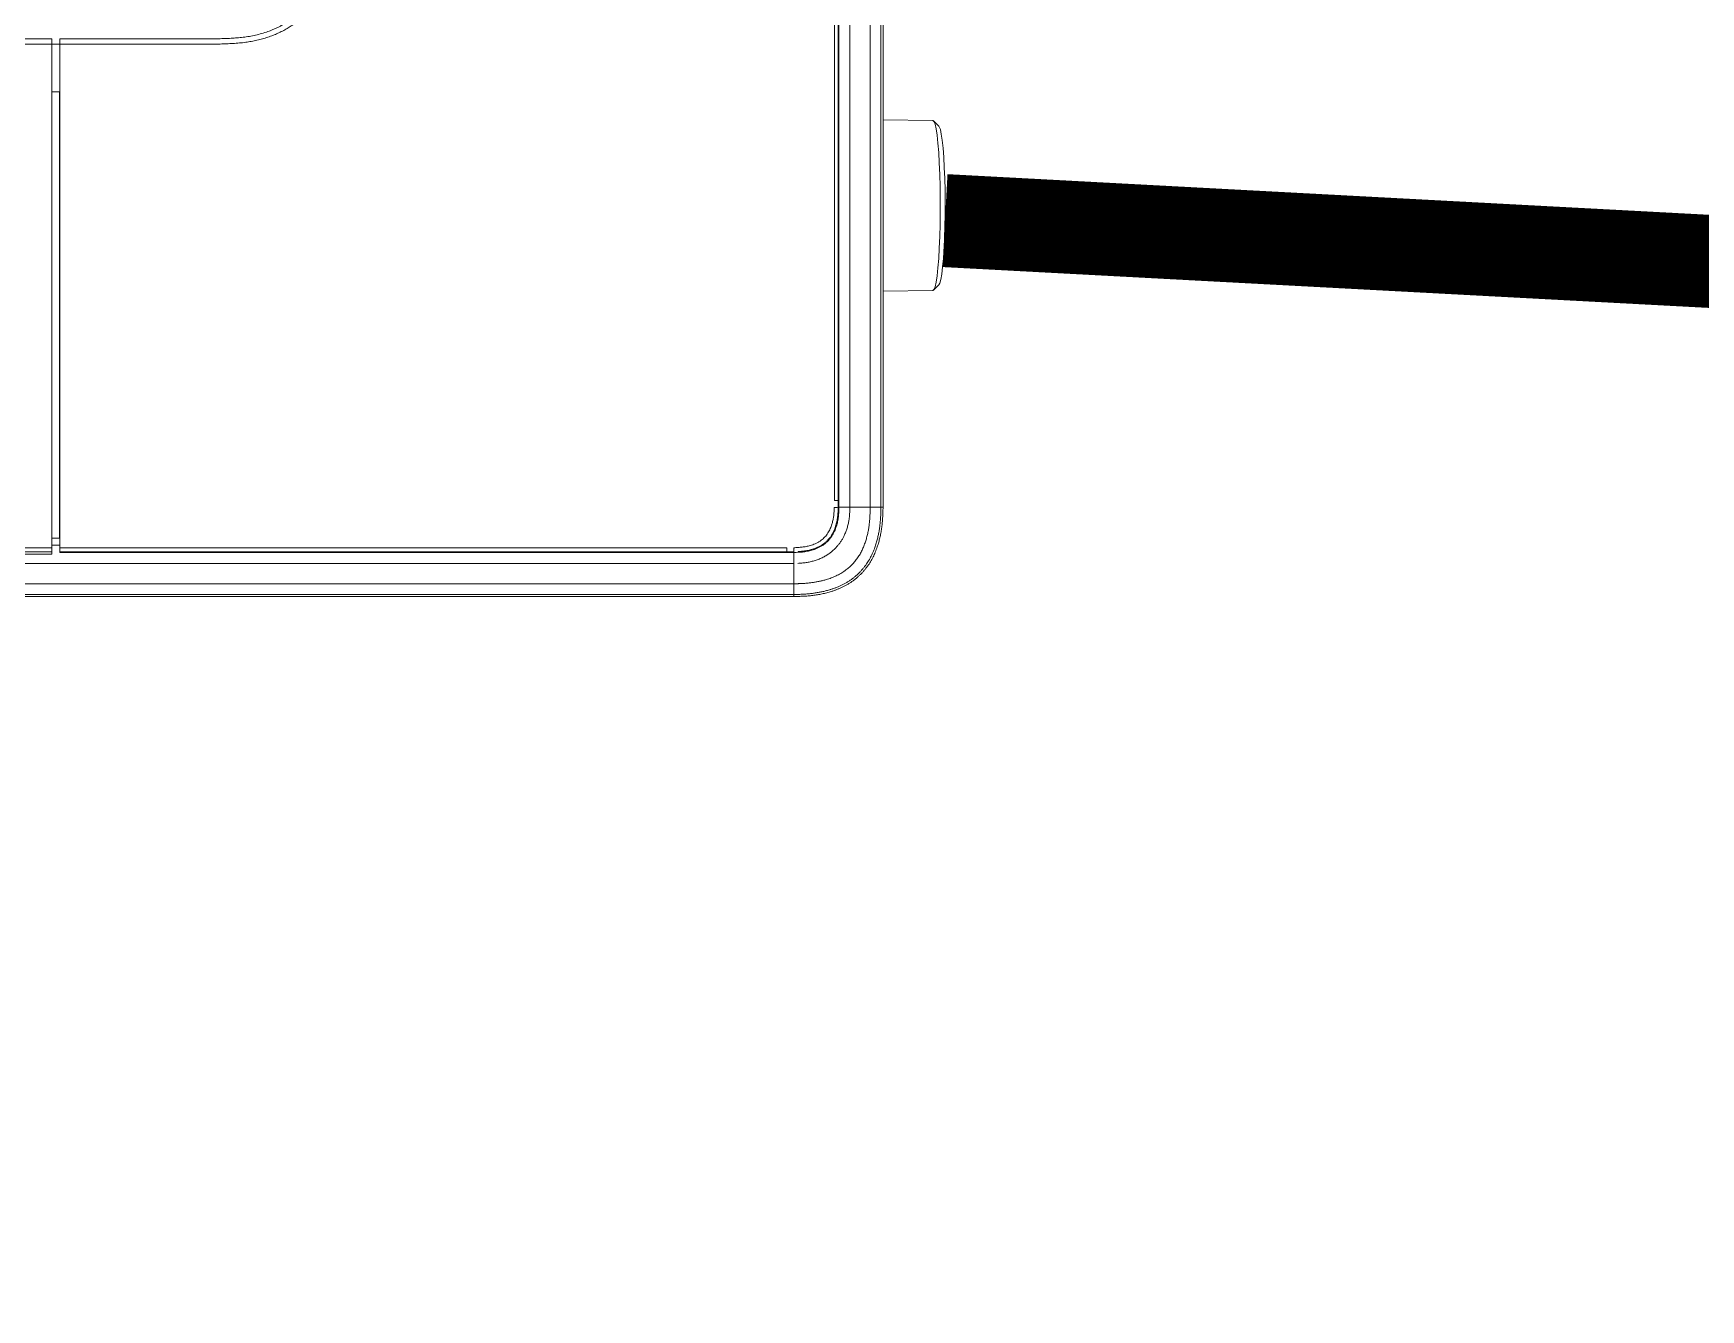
# Model space of a CAD drawing. Header units: metres. Extents: x -101133.8 to -101066.7, y -24899.3 to -24824.7.
# Drawn here: x -101109.9373 to -101109.6233, y -24848.9229 to -24848.6827 of the extents above; entities that cross this region are included whole.
import ezdxf

# ---------------------------------------------------------------- set-up
doc = ezdxf.new("R2010")
doc.units = ezdxf.units.M
doc.header["$LTSCALE"] = 0.2
doc.linetypes.add('AXES', pattern=[50.8, 31.75, -6.35, 6.35, -6.35])
doc.layers.add('CMT-CONDENSATS', color=6, linetype='AXES')
doc.layers.add('CMT-CVC-MATERIEL', color=30, linetype='Continuous')

# ---------------------------------------------------------------- blocks, each defined once
blk = doc.blocks.new('Cassette 600x600')
at = {"linetype": 'Continuous', "lineweight": 13}
for p, q in [((-20059.28, 578.52), (-20060.29, 577.52)), ((-20059.64, 577.81), (-20060.17, 577.6)), ((-20058.76, 578), (-20059.64, 577.81)), ((-20059.28, 578.52), (-20059.16, 578.6)), ((-20059.16, 578.6), (-20058.64, 578.8)), ((-20057.57, 578.18), (-20058.76, 578)), ((-20058.64, 578.8), (-20057.78, 578.98)), ((-20057.78, 578.98), (-20056.61, 579.15)), ((-20056.07, 578.35), (-20057.57, 578.18)), ((-20056.61, 579.15), (-20055.15, 579.31)), ((-20054.32, 578.49), (-20056.07, 578.35)), ((-20055.15, 579.31), (-20053.43, 579.44)), ((-20052.34, 578.6), (-20054.32, 578.49)), ((-20053.43, 579.44), (-20051.5, 579.55)), ((-20050.19, 578.7), (-20052.34, 578.6)), ((-20051.5, 579.55), (-20049.41, 579.63)), ((-20047.9, 578.76), (-20050.19, 578.7)), ((-20049.41, 579.63), (-20047.19, 579.68)), ((-20045.53, 578.79), (-20047.9, 578.76)), ((-20047.19, 579.68), (-20044.91, 579.71)), ((-20043.14, 578.79), (-20045.53, 578.79)), ((-20044.91, 579.71), (-20042.62, 579.7)), ((-20040.78, 578.76), (-20043.14, 578.79)), ((-20042.62, 579.7), (-20040.36, 579.66)), ((-20038.49, 578.7), (-20040.78, 578.76)), ((-20040.36, 579.66), (-20038.2, 579.59)), ((-20036.33, 578.6), (-20038.49, 578.7)), ((-20038.2, 579.59), (-20036.18, 579.5)), ((-20034.36, 578.49), (-20036.33, 578.6)), ((-20036.18, 579.5), (-20034.36, 579.38)), ((-20034.36, 579.38), (-20032.77, 579.23)), ((-20032.6, 578.35), (-20034.36, 578.49)), ((-20032.77, 579.23), (-20031.44, 579.07)), ((-20031.11, 578.18), (-20032.6, 578.35)), ((-20031.44, 579.07), (-20030.43, 578.89)), ((-20029.91, 578), (-20031.11, 578.18)), ((-20030.43, 578.89), (-20029.73, 578.7)), ((-20029.04, 577.81), (-20029.91, 578)), ((-20029.73, 578.7), (-20029.4, 578.52)), ((-20028.39, 577.52), (-20029.4, 578.52)), ((-20028.51, 577.6), (-20029.04, 577.81)), ((-20060.35, 577.4), (-20060.43, 568.01)), ((-20060.17, 577.6), (-20060.35, 577.4)), ((-20028.33, 577.4), (-20028.51, 577.6)), ((-20028.24, 568.01), (-20028.33, 577.4)), ((-20573.93, 568.01), (-19987.53, 568.01)), ((-20573.93, 567.61), (-19987.53, 567.61)), ((-19987.53, 565.59), (-20573.93, 565.59)), ((-19987.53, 568.01), (-19987.53, 567.61)), ((-19987.53, 565.59), (-19987.53, 561.77)), ((-20573.93, 561.77), (-19987.53, 561.77)), ((-19987.53, 559.7), (-20125.73, 559.7)), ((-20125.73, 559.55), (-19988.84, 559.55)), ((-19988.84, 559.55), (-19987.53, 559.55)), ((-19987.53, 559.7), (-19987.53, 561.77)), ((-19987.53, 559.55), (-19987.53, 559.7)), ((-19988.84, 558.84), (-20125.73, 558.84)), ((-19979.9, 413.01), (-19979.9, 549.89)), ((-19979.18, 551.21), (-19979.18, 549.89)), ((-19979.03, 551.21), (-19979.18, 551.21)), ((-19979.18, 549.89), (-19979.18, 413.01)), ((-19979.03, 413.01), (-19979.03, 551.21)), ((-19979.03, 551.21), (-19976.97, 551.21)), ((-19976.97, 551.21), (-19976.97, -35.19)), ((-19973.14, 551.21), (-19976.97, 551.21)), ((-19973.14, -35.19), (-19973.14, 551.21)), ((-19971.13, 551.21), (-19971.13, -35.19)), ((-19970.73, 551.21), (-19971.13, 551.21)), ((-19970.73, 551.21), (-19970.73, -35.19)), ((-20075.73, 422.21), (-20075.73, 443.21)), ((-20074.73, 413.01), (-20074.73, 443.21)), ((-20075.73, 413.01), (-20075.73, 422.21)), ((-20075.73, 415.01), (-20075.73, 414.23)), ((-20074.73, 413.01), (-20075.73, 413.01)), ((-20075.73, 411.51), (-20074.73, 411.51)), ((-20075.73, 104.51), (-20075.73, 411.51)), ((-19979.9, 413.01), (-20074.73, 413.01)), ((-20074.73, 411.51), (-20074.73, 413.01)), ((-20074.73, 104.51), (-20074.73, 411.51)), ((-19979.9, 411.51), (-20074.73, 411.51)), ((-20065.73, 412.91), (-19981.73, 412.91)), ((-20065.73, 412.91), (-20065.73, 411.51)), ((-19981.73, 413.01), (-19981.73, 412.91)), ((-19981.73, 412.91), (-19981.73, 411.51)), ((-19980.43, 411.51), (-19980.43, 413.01)), ((-19979.18, 413.01), (-19979.9, 413.01)), ((-19979.9, 104.51), (-19979.9, 411.51)), ((-19979.9, 411.51), (-19979.18, 411.51)), ((-19979.03, 413.01), (-19979.18, 413.01)), ((-19979.18, 411.51), (-19979.18, 104.51)), ((-19978.72, 411.51), (-19979.18, 411.51)), ((-19978.72, 411.51), (-19978.72, 104.51))]:
    blk.add_line(p, q, dxfattribs=at)
for centre, start, end in [((-19996.42, 558.93), 359.2804, 4.0261), ((-19979.81, 542.32), 85.9739, 90.7197)]:
    blk.add_arc(centre, 8.91, start, end, dxfattribs=at)
for points, knots in [([(-19970.73, 551.21), (-19970.74, 551.5), (-19970.75, 551.8), (-19970.76, 552.1), (-19970.77, 552.4), (-19970.78, 552.69), (-19970.8, 552.99), (-19970.81, 553.29), (-19970.83, 553.59), (-19970.85, 553.88), (-19970.88, 554.18), (-19970.91, 554.48), (-19970.94, 554.77), (-19970.98, 555.07), (-19971.02, 555.36), (-19971.07, 555.66), (-19971.11, 555.95), (-19971.17, 556.24), (-19971.23, 556.53), (-19971.29, 556.82), (-19971.36, 557.1), (-19971.44, 557.4), (-19971.52, 557.7), (-19971.61, 558.02), (-19971.68, 558.26), (-19971.75, 558.48), (-19971.8, 558.62), (-19971.86, 558.79), (-19971.92, 558.95), (-19971.99, 559.14), (-19972.06, 559.31), (-19972.12, 559.49), (-19972.19, 559.66), (-19972.27, 559.83), (-19972.34, 560), (-19972.42, 560.17), (-19972.5, 560.34), (-19972.58, 560.51), (-19972.66, 560.67), (-19972.75, 560.84), (-19972.84, 561), (-19972.93, 561.17), (-19973.02, 561.33), (-19973.12, 561.49), (-19973.22, 561.65), (-19973.32, 561.8), (-19973.42, 561.96), (-19973.52, 562.11), (-19973.63, 562.26), (-19973.74, 562.42), (-19973.85, 562.57), (-19973.97, 562.72), (-19974.08, 562.86), (-19974.2, 563.01), (-19974.33, 563.15), (-19974.45, 563.29), (-19974.57, 563.43), (-19974.7, 563.57), (-19974.83, 563.7), (-19974.97, 563.84), (-19975.1, 563.97), (-19975.24, 564.1), (-19975.38, 564.23), (-19975.52, 564.35), (-19975.66, 564.47), (-19975.8, 564.59), (-19975.95, 564.71), (-19976.1, 564.83), (-19976.25, 564.95), (-19976.4, 565.05), (-19976.54, 565.16), (-19976.67, 565.25), (-19976.86, 565.37), (-19977.09, 565.52), (-19977.42, 565.72), (-19977.73, 565.89), (-19978.04, 566.07), (-19978.33, 566.21), (-19978.64, 566.35), (-19978.94, 566.48), (-19979.25, 566.62), (-19979.57, 566.74), (-19979.9, 566.86), (-19980.23, 566.97), (-19980.53, 567.07), (-19980.84, 567.16), (-19981.11, 567.24), (-19981.39, 567.31), (-19981.67, 567.38), (-19981.96, 567.45), (-19982.25, 567.51), (-19982.54, 567.57), (-19982.83, 567.63), (-19983.12, 567.68), (-19983.41, 567.72), (-19983.7, 567.76), (-19983.99, 567.8), (-19984.29, 567.83), (-19984.58, 567.86), (-19984.87, 567.88), (-19985.17, 567.91), (-19985.46, 567.92), (-19985.76, 567.94), (-19986.05, 567.95), (-19986.35, 567.97), (-19986.64, 567.98), (-19986.94, 567.99), (-19987.23, 568), (-19987.53, 568.01)], [0, 0, 0, 0, 1, 1, 1, 2, 2, 2, 3, 3, 3, 4, 4, 4, 5, 5, 5, 6, 6, 6, 7, 7, 7, 8, 8, 8, 9, 9, 9, 10, 10, 10, 11, 11, 11, 12, 12, 12, 13, 13, 13, 14, 14, 14, 15, 15, 15, 16, 16, 16, 17, 17, 17, 18, 18, 18, 19, 19, 19, 20, 20, 20, 21, 21, 21, 22, 22, 22, 23, 23, 23, 24, 24, 24, 25, 25, 25, 26, 26, 26, 27, 27, 27, 28, 28, 28, 29, 29, 29, 30, 30, 30, 31, 31, 31, 32, 32, 32, 33, 33, 33, 34, 34, 34, 35, 35, 35, 36, 36, 36, 36]), ([(-19987.53, 565.59), (-19987.53, 565.66), (-19987.53, 565.72), (-19987.53, 565.79), (-19987.53, 565.85), (-19987.53, 565.92), (-19987.53, 565.98), (-19987.53, 566.05), (-19987.53, 566.11), (-19987.53, 566.17), (-19987.53, 566.23), (-19987.53, 566.3), (-19987.53, 566.35), (-19987.53, 566.41), (-19987.53, 566.47), (-19987.53, 566.53), (-19987.53, 566.58), (-19987.53, 566.64), (-19987.53, 566.69), (-19987.53, 566.74), (-19987.53, 566.79), (-19987.53, 566.84), (-19987.53, 566.89), (-19987.53, 566.94), (-19987.53, 566.99), (-19987.53, 567.03), (-19987.53, 567.07), (-19987.53, 567.12), (-19987.53, 567.16), (-19987.53, 567.2), (-19987.53, 567.23), (-19987.53, 567.27), (-19987.53, 567.3), (-19987.53, 567.33), (-19987.53, 567.37), (-19987.53, 567.39), (-19987.53, 567.42), (-19987.53, 567.44), (-19987.53, 567.46), (-19987.53, 567.48), (-19987.53, 567.5), (-19987.53, 567.52), (-19987.53, 567.53), (-19987.53, 567.55), (-19987.53, 567.56), (-19987.53, 567.57), (-19987.53, 567.58), (-19987.53, 567.59), (-19987.53, 567.61)], [0, 0, 0, 0, 1, 1, 1, 2, 2, 2, 3, 3, 3, 4, 4, 4, 5, 5, 5, 6, 6, 6, 7, 7, 7, 8, 8, 8, 9, 9, 9, 10, 10, 10, 11, 11, 11, 12, 12, 12, 13, 13, 13, 14, 14, 14, 15, 15, 15, 16, 16, 16, 16]), ([(-19987.53, 567.61), (-19987.48, 567.61), (-19987.44, 567.61), (-19987.39, 567.61), (-19987.34, 567.61), (-19987.3, 567.61), (-19987.25, 567.6), (-19987.2, 567.6), (-19987.15, 567.6), (-19987.11, 567.6), (-19987.06, 567.6), (-19987.02, 567.6), (-19986.97, 567.6), (-19986.76, 567.6), (-19986.43, 567.59), (-19986.13, 567.58), (-19985.84, 567.56), (-19985.57, 567.55), (-19985.3, 567.53), (-19985.03, 567.51), (-19984.75, 567.48), (-19984.47, 567.45), (-19984.19, 567.42), (-19983.92, 567.39), (-19983.64, 567.35), (-19983.37, 567.31), (-19983.1, 567.27), (-19982.82, 567.22), (-19982.55, 567.17), (-19982.28, 567.11), (-19982.01, 567.05), (-19981.74, 566.99), (-19981.46, 566.92), (-19981.2, 566.85), (-19980.94, 566.78), (-19980.69, 566.71), (-19980.4, 566.61), (-19980.12, 566.52), (-19979.79, 566.4), (-19979.48, 566.28), (-19979.17, 566.15), (-19978.87, 566.02), (-19978.58, 565.88), (-19978.29, 565.75), (-19978.01, 565.6), (-19977.71, 565.43), (-19977.41, 565.26), (-19977.1, 565.06), (-19976.88, 564.91), (-19976.71, 564.79), (-19976.59, 564.71), (-19976.46, 564.61), (-19976.33, 564.51), (-19976.19, 564.4), (-19976.06, 564.29), (-19975.92, 564.18), (-19975.8, 564.07), (-19975.67, 563.96), (-19975.54, 563.84), (-19975.42, 563.72), (-19975.29, 563.6), (-19975.17, 563.48), (-19975.05, 563.36), (-19974.94, 563.24), (-19974.82, 563.11), (-19974.7, 562.98), (-19974.59, 562.85), (-19974.48, 562.72), (-19974.37, 562.59), (-19974.27, 562.46), (-19974.16, 562.32), (-19974.06, 562.19), (-19973.96, 562.04), (-19973.85, 561.9), (-19973.74, 561.73), (-19973.64, 561.57), (-19973.53, 561.4), (-19973.43, 561.24), (-19973.34, 561.07), (-19973.24, 560.91), (-19973.15, 560.74), (-19973.06, 560.57), (-19972.97, 560.4), (-19972.88, 560.23), (-19972.8, 560.05), (-19972.72, 559.88), (-19972.64, 559.7), (-19972.57, 559.53), (-19972.49, 559.35), (-19972.42, 559.17), (-19972.35, 558.99), (-19972.29, 558.81), (-19972.22, 558.62), (-19972.16, 558.45), (-19972.1, 558.27), (-19972.05, 558.1), (-19971.99, 557.9), (-19971.93, 557.69), (-19971.86, 557.44), (-19971.8, 557.2), (-19971.74, 556.96), (-19971.68, 556.73), (-19971.63, 556.49), (-19971.58, 556.26), (-19971.54, 556.02), (-19971.5, 555.78), (-19971.45, 555.54), (-19971.42, 555.31), (-19971.38, 555.07), (-19971.35, 554.83), (-19971.32, 554.59), (-19971.29, 554.35), (-19971.26, 554.11), (-19971.24, 553.86), (-19971.22, 553.63), (-19971.2, 553.39), (-19971.19, 553.16), (-19971.17, 552.91), (-19971.16, 552.65), (-19971.15, 552.37), (-19971.14, 552.18), (-19971.14, 552.09), (-19971.14, 552.02), (-19971.14, 551.94), (-19971.14, 551.86), (-19971.14, 551.78), (-19971.13, 551.69), (-19971.13, 551.61), (-19971.13, 551.53), (-19971.13, 551.45), (-19971.13, 551.37), (-19971.13, 551.29), (-19971.13, 551.21)], [0, 0, 0, 0, 1, 1, 1, 2, 2, 2, 3, 3, 3, 4, 4, 4, 5, 5, 5, 6, 6, 6, 7, 7, 7, 8, 8, 8, 9, 9, 9, 10, 10, 10, 11, 11, 11, 12, 12, 12, 13, 13, 13, 14, 14, 14, 15, 15, 15, 16, 16, 16, 17, 17, 17, 18, 18, 18, 19, 19, 19, 20, 20, 20, 21, 21, 21, 22, 22, 22, 23, 23, 23, 24, 24, 24, 25, 25, 25, 26, 26, 26, 27, 27, 27, 28, 28, 28, 29, 29, 29, 30, 30, 30, 31, 31, 31, 32, 32, 32, 33, 33, 33, 34, 34, 34, 35, 35, 35, 36, 36, 36, 37, 37, 37, 38, 38, 38, 39, 39, 39, 40, 40, 40, 41, 41, 41, 42, 42, 42, 43, 43, 43, 44, 44, 44, 44]), ([(-19973.14, 551.21), (-19973.14, 551.28), (-19973.14, 551.36), (-19973.14, 551.43), (-19973.14, 551.51), (-19973.14, 551.59), (-19973.15, 551.66), (-19973.15, 551.74), (-19973.15, 551.82), (-19973.15, 551.89), (-19973.15, 551.97), (-19973.15, 552.03), (-19973.16, 552.12), (-19973.16, 552.29), (-19973.17, 552.55), (-19973.18, 552.78), (-19973.2, 553.01), (-19973.21, 553.22), (-19973.23, 553.44), (-19973.25, 553.66), (-19973.27, 553.88), (-19973.29, 554.1), (-19973.32, 554.32), (-19973.34, 554.54), (-19973.38, 554.75), (-19973.41, 554.97), (-19973.44, 555.19), (-19973.48, 555.4), (-19973.52, 555.62), (-19973.56, 555.84), (-19973.6, 556.05), (-19973.65, 556.27), (-19973.7, 556.47), (-19973.75, 556.69), (-19973.81, 556.91), (-19973.88, 557.15), (-19973.93, 557.33), (-19973.99, 557.51), (-19974.03, 557.65), (-19974.08, 557.8), (-19974.13, 557.95), (-19974.19, 558.11), (-19974.25, 558.26), (-19974.31, 558.42), (-19974.37, 558.57), (-19974.43, 558.72), (-19974.5, 558.87), (-19974.56, 559.02), (-19974.63, 559.17), (-19974.7, 559.32), (-19974.78, 559.46), (-19974.85, 559.61), (-19974.93, 559.75), (-19975, 559.9), (-19975.09, 560.04), (-19975.17, 560.18), (-19975.26, 560.33), (-19975.34, 560.46), (-19975.43, 560.59), (-19975.5, 560.7), (-19975.62, 560.87), (-19975.76, 561.05), (-19975.95, 561.3), (-19976.14, 561.53), (-19976.34, 561.76), (-19976.52, 561.95), (-19976.72, 562.15), (-19976.92, 562.34), (-19977.13, 562.53), (-19977.35, 562.71), (-19977.57, 562.89), (-19977.8, 563.06), (-19978.03, 563.22), (-19978.26, 563.38), (-19978.49, 563.53), (-19978.73, 563.67), (-19978.97, 563.81), (-19979.22, 563.94), (-19979.47, 564.06), (-19979.72, 564.18), (-19979.98, 564.29), (-19980.24, 564.4), (-19980.5, 564.5), (-19980.76, 564.6), (-19981.02, 564.68), (-19981.29, 564.77), (-19981.55, 564.85), (-19981.81, 564.92), (-19982.08, 565), (-19982.34, 565.06), (-19982.61, 565.12), (-19982.88, 565.18), (-19983.15, 565.23), (-19983.42, 565.28), (-19983.69, 565.32), (-19983.96, 565.36), (-19984.24, 565.4), (-19984.51, 565.43), (-19984.78, 565.46), (-19985.06, 565.48), (-19985.33, 565.5), (-19985.6, 565.52), (-19985.88, 565.53), (-19986.15, 565.55), (-19986.43, 565.56), (-19986.7, 565.57), (-19986.98, 565.58), (-19987.25, 565.58), (-19987.53, 565.59)], [0, 0, 0, 0, 1, 1, 1, 2, 2, 2, 3, 3, 3, 4, 4, 4, 5, 5, 5, 6, 6, 6, 7, 7, 7, 8, 8, 8, 9, 9, 9, 10, 10, 10, 11, 11, 11, 12, 12, 12, 13, 13, 13, 14, 14, 14, 15, 15, 15, 16, 16, 16, 17, 17, 17, 18, 18, 18, 19, 19, 19, 20, 20, 20, 21, 21, 21, 22, 22, 22, 23, 23, 23, 24, 24, 24, 25, 25, 25, 26, 26, 26, 27, 27, 27, 28, 28, 28, 29, 29, 29, 30, 30, 30, 31, 31, 31, 32, 32, 32, 33, 33, 33, 34, 34, 34, 35, 35, 35, 36, 36, 36, 36]), ([(-19988.84, 558.84), (-19988.84, 558.86), (-19988.84, 558.89), (-19988.84, 558.91), (-19988.84, 558.93), (-19988.84, 558.96), (-19988.84, 558.98), (-19988.84, 559), (-19988.84, 559.02), (-19988.84, 559.05), (-19988.84, 559.07), (-19988.84, 559.09), (-19988.84, 559.11), (-19988.84, 559.13), (-19988.84, 559.15), (-19988.84, 559.17), (-19988.84, 559.19), (-19988.84, 559.21), (-19988.84, 559.23), (-19988.84, 559.25), (-19988.84, 559.27), (-19988.84, 559.29), (-19988.84, 559.3), (-19988.84, 559.32), (-19988.84, 559.34), (-19988.84, 559.35), (-19988.84, 559.37), (-19988.84, 559.38), (-19988.84, 559.4), (-19988.84, 559.41), (-19988.84, 559.42), (-19988.84, 559.44), (-19988.84, 559.45), (-19988.84, 559.46), (-19988.84, 559.47), (-19988.84, 559.48), (-19988.84, 559.49), (-19988.84, 559.5), (-19988.84, 559.5), (-19988.84, 559.51), (-19988.84, 559.52), (-19988.84, 559.52), (-19988.84, 559.53), (-19988.84, 559.53), (-19988.84, 559.54), (-19988.84, 559.54), (-19988.84, 559.55), (-19988.84, 559.55), (-19988.84, 559.55)], [0, 0, 0, 0, 1, 1, 1, 2, 2, 2, 3, 3, 3, 4, 4, 4, 5, 5, 5, 6, 6, 6, 7, 7, 7, 8, 8, 8, 9, 9, 9, 10, 10, 10, 11, 11, 11, 12, 12, 12, 13, 13, 13, 14, 14, 14, 15, 15, 15, 16, 16, 16, 16]), ([(-19987.53, 561.77), (-19987.33, 561.77), (-19987.12, 561.76), (-19986.92, 561.76), (-19986.72, 561.75), (-19986.51, 561.74), (-19986.31, 561.72), (-19986.1, 561.71), (-19985.9, 561.69), (-19985.7, 561.67), (-19985.5, 561.64), (-19985.32, 561.62), (-19985.09, 561.58), (-19984.87, 561.54), (-19984.6, 561.49), (-19984.35, 561.43), (-19984.09, 561.37), (-19983.85, 561.31), (-19983.61, 561.24), (-19983.37, 561.17), (-19983.14, 561.09), (-19982.89, 560.99), (-19982.65, 560.9), (-19982.4, 560.79), (-19982.2, 560.69), (-19981.99, 560.59), (-19981.83, 560.51), (-19981.67, 560.42), (-19981.5, 560.32), (-19981.33, 560.22), (-19981.16, 560.11), (-19980.99, 560), (-19980.83, 559.88), (-19980.67, 559.76), (-19980.52, 559.65), (-19980.37, 559.53), (-19980.21, 559.39), (-19980.04, 559.24), (-19979.86, 559.08), (-19979.7, 558.91), (-19979.53, 558.73), (-19979.37, 558.56), (-19979.22, 558.38), (-19979.08, 558.2), (-19978.93, 558.01), (-19978.8, 557.82), (-19978.66, 557.64), (-19978.54, 557.45), (-19978.41, 557.23), (-19978.29, 557.02), (-19978.16, 556.77), (-19978.04, 556.53), (-19977.92, 556.29), (-19977.82, 556.04), (-19977.73, 555.8), (-19977.63, 555.55), (-19977.55, 555.3), (-19977.47, 555.04), (-19977.4, 554.78), (-19977.33, 554.52), (-19977.27, 554.27), (-19977.22, 554.01), (-19977.17, 553.76), (-19977.13, 553.51), (-19977.09, 553.26), (-19977.06, 553), (-19977.04, 552.74), (-19977.01, 552.49), (-19977, 552.23), (-19976.98, 551.97)], [0, 0, 0, 0, 1, 1, 1, 2, 2, 2, 3, 3, 3, 4, 4, 4, 5, 5, 5, 6, 6, 6, 7, 7, 7, 8, 8, 8, 9, 9, 9, 10, 10, 10, 11, 11, 11, 12, 12, 12, 13, 13, 13, 14, 14, 14, 15, 15, 15, 16, 16, 16, 17, 17, 17, 18, 18, 18, 19, 19, 19, 20, 20, 20, 21, 21, 21, 22, 22, 22, 23, 23, 23, 23]), ([(-19979.03, 551.21), (-19979.04, 551.36), (-19979.04, 551.51), (-19979.05, 551.67), (-19979.05, 551.82), (-19979.06, 551.98), (-19979.07, 552.13), (-19979.07, 552.28), (-19979.08, 552.44), (-19979.1, 552.59), (-19979.11, 552.74), (-19979.12, 552.9), (-19979.14, 553.05), (-19979.16, 553.2), (-19979.18, 553.35), (-19979.21, 553.5), (-19979.23, 553.66), (-19979.26, 553.81), (-19979.29, 553.96), (-19979.32, 554.11), (-19979.36, 554.26), (-19979.4, 554.41), (-19979.44, 554.55), (-19979.48, 554.69), (-19979.53, 554.85), (-19979.58, 555.01), (-19979.65, 555.2), (-19979.72, 555.37), (-19979.79, 555.55), (-19979.86, 555.72), (-19979.94, 555.88), (-19980.02, 556.05), (-19980.11, 556.21), (-19980.2, 556.37), (-19980.3, 556.53), (-19980.4, 556.69), (-19980.51, 556.84), (-19980.61, 556.99), (-19980.73, 557.14), (-19980.85, 557.28), (-19980.98, 557.42), (-19981.11, 557.56), (-19981.24, 557.68), (-19981.38, 557.81), (-19981.52, 557.94), (-19981.66, 558.05), (-19981.81, 558.17), (-19981.97, 558.28), (-19982.12, 558.38), (-19982.27, 558.48), (-19982.41, 558.56), (-19982.55, 558.64), (-19982.7, 558.72), (-19982.85, 558.8), (-19983.01, 558.87), (-19983.16, 558.94), (-19983.32, 559), (-19983.48, 559.06), (-19983.64, 559.12), (-19983.81, 559.18), (-19983.96, 559.23), (-19984.11, 559.28), (-19984.25, 559.32), (-19984.39, 559.35), (-19984.54, 559.39), (-19984.69, 559.42), (-19984.83, 559.46), (-19984.98, 559.49), (-19985.13, 559.51), (-19985.28, 559.54), (-19985.43, 559.56), (-19985.57, 559.58), (-19985.72, 559.6), (-19985.87, 559.62), (-19986.02, 559.63), (-19986.17, 559.64), (-19986.32, 559.65), (-19986.47, 559.66), (-19986.63, 559.67), (-19986.78, 559.68), (-19986.93, 559.68), (-19987.08, 559.69), (-19987.23, 559.69), (-19987.38, 559.7), (-19987.53, 559.7)], [0, 0, 0, 0, 1, 1, 1, 2, 2, 2, 3, 3, 3, 4, 4, 4, 5, 5, 5, 6, 6, 6, 7, 7, 7, 8, 8, 8, 9, 9, 9, 10, 10, 10, 11, 11, 11, 12, 12, 12, 13, 13, 13, 14, 14, 14, 15, 15, 15, 16, 16, 16, 17, 17, 17, 18, 18, 18, 19, 19, 19, 20, 20, 20, 21, 21, 21, 22, 22, 22, 23, 23, 23, 24, 24, 24, 25, 25, 25, 26, 26, 26, 27, 27, 27, 28, 28, 28, 28]), ([(-19987.53, 559.55), (-19987.38, 559.55), (-19987.23, 559.55), (-19987.08, 559.55), (-19986.93, 559.55), (-19986.78, 559.54), (-19986.63, 559.53), (-19986.48, 559.52), (-19986.33, 559.51), (-19986.18, 559.5), (-19986.03, 559.49), (-19985.88, 559.47), (-19985.73, 559.45), (-19985.58, 559.43), (-19985.43, 559.41), (-19985.28, 559.39), (-19985.14, 559.37), (-19984.99, 559.34), (-19984.84, 559.31), (-19984.69, 559.28), (-19984.54, 559.24), (-19984.4, 559.21), (-19984.26, 559.17), (-19984.13, 559.13), (-19983.97, 559.08), (-19983.81, 559.03), (-19983.63, 558.97), (-19983.46, 558.91), (-19983.3, 558.84), (-19983.13, 558.77), (-19982.97, 558.7), (-19982.81, 558.62), (-19982.66, 558.54), (-19982.5, 558.45), (-19982.35, 558.36), (-19982.2, 558.27), (-19982.05, 558.17), (-19981.9, 558.06), (-19981.75, 557.95), (-19981.61, 557.83), (-19981.47, 557.71), (-19981.33, 557.58), (-19981.2, 557.45), (-19981.08, 557.32), (-19980.95, 557.18), (-19980.83, 557.04), (-19980.72, 556.89), (-19980.61, 556.75), (-19980.5, 556.59), (-19980.4, 556.43), (-19980.3, 556.26), (-19980.2, 556.09), (-19980.11, 555.92), (-19980.03, 555.74), (-19979.95, 555.56), (-19979.87, 555.38), (-19979.8, 555.19), (-19979.73, 555.02), (-19979.67, 554.84), (-19979.62, 554.68), (-19979.56, 554.46), (-19979.5, 554.23), (-19979.43, 553.93), (-19979.38, 553.65), (-19979.33, 553.38), (-19979.29, 553.11), (-19979.26, 552.84), (-19979.24, 552.57), (-19979.22, 552.3), (-19979.2, 552.02)], [0, 0, 0, 0, 1, 1, 1, 2, 2, 2, 3, 3, 3, 4, 4, 4, 5, 5, 5, 6, 6, 6, 7, 7, 7, 8, 8, 8, 9, 9, 9, 10, 10, 10, 11, 11, 11, 12, 12, 12, 13, 13, 13, 14, 14, 14, 15, 15, 15, 16, 16, 16, 17, 17, 17, 18, 18, 18, 19, 19, 19, 20, 20, 20, 21, 21, 21, 22, 22, 22, 23, 23, 23, 23]), ([(-19979.92, 551.23), (-19979.93, 551.48), (-19979.95, 551.74), (-19979.97, 552), (-19979.99, 552.25), (-19980.01, 552.51), (-19980.04, 552.76), (-19980.07, 553.01), (-19980.1, 553.26), (-19980.15, 553.52), (-19980.2, 553.78), (-19980.26, 554.06), (-19980.32, 554.27), (-19980.37, 554.48), (-19980.42, 554.61), (-19980.47, 554.76), (-19980.53, 554.92), (-19980.6, 555.08), (-19980.67, 555.25), (-19980.74, 555.41), (-19980.81, 555.56), (-19980.9, 555.71), (-19980.98, 555.86), (-19981.08, 556.02), (-19981.17, 556.15), (-19981.27, 556.29), (-19981.36, 556.41), (-19981.46, 556.54), (-19981.56, 556.66), (-19981.66, 556.78), (-19981.78, 556.89), (-19981.89, 557), (-19982, 557.11), (-19982.12, 557.22), (-19982.25, 557.32), (-19982.37, 557.42), (-19982.5, 557.51), (-19982.63, 557.6), (-19982.76, 557.68), (-19982.9, 557.76), (-19983.03, 557.84), (-19983.17, 557.91), (-19983.31, 557.98), (-19983.46, 558.05), (-19983.61, 558.12), (-19983.74, 558.17), (-19983.88, 558.23), (-19984, 558.27), (-19984.19, 558.33), (-19984.38, 558.39), (-19984.63, 558.47), (-19984.88, 558.52), (-19985.12, 558.58), (-19985.35, 558.63), (-19985.58, 558.66), (-19985.81, 558.7), (-19986.04, 558.73), (-19986.3, 558.75), (-19986.55, 558.78), (-19986.84, 558.8), (-19987.01, 558.8), (-19987.06, 558.8), (-19987.1, 558.81), (-19987.14, 558.81), (-19987.18, 558.81), (-19987.22, 558.81), (-19987.26, 558.81), (-19987.3, 558.81), (-19987.34, 558.81), (-19987.38, 558.81), (-19987.43, 558.82), (-19987.47, 558.82), (-19987.51, 558.82)], [0, 0, 0, 0, 1, 1, 1, 2, 2, 2, 3, 3, 3, 4, 4, 4, 5, 5, 5, 6, 6, 6, 7, 7, 7, 8, 8, 8, 9, 9, 9, 10, 10, 10, 11, 11, 11, 12, 12, 12, 13, 13, 13, 14, 14, 14, 15, 15, 15, 16, 16, 16, 17, 17, 17, 18, 18, 18, 19, 19, 19, 20, 20, 20, 21, 21, 21, 22, 22, 22, 23, 23, 23, 24, 24, 24, 24]), ([(-19979.9, 549.89), (-19979.87, 549.89), (-19979.85, 549.89), (-19979.83, 549.89), (-19979.8, 549.89), (-19979.78, 549.89), (-19979.76, 549.89), (-19979.73, 549.89), (-19979.71, 549.89), (-19979.69, 549.89), (-19979.67, 549.89), (-19979.64, 549.89), (-19979.62, 549.89), (-19979.6, 549.89), (-19979.58, 549.89), (-19979.56, 549.89), (-19979.54, 549.89), (-19979.52, 549.89), (-19979.5, 549.89), (-19979.48, 549.89), (-19979.47, 549.89), (-19979.45, 549.89), (-19979.43, 549.89), (-19979.42, 549.89), (-19979.4, 549.89), (-19979.38, 549.89), (-19979.37, 549.89), (-19979.35, 549.89), (-19979.34, 549.89), (-19979.33, 549.89), (-19979.31, 549.89), (-19979.3, 549.89), (-19979.29, 549.89), (-19979.28, 549.89), (-19979.27, 549.89), (-19979.26, 549.89), (-19979.25, 549.89), (-19979.24, 549.89), (-19979.23, 549.89), (-19979.23, 549.89), (-19979.22, 549.89), (-19979.21, 549.89), (-19979.21, 549.89), (-19979.2, 549.89), (-19979.2, 549.89), (-19979.19, 549.89), (-19979.19, 549.89), (-19979.19, 549.89), (-19979.18, 549.89)], [0, 0, 0, 0, 1, 1, 1, 2, 2, 2, 3, 3, 3, 4, 4, 4, 5, 5, 5, 6, 6, 6, 7, 7, 7, 8, 8, 8, 9, 9, 9, 10, 10, 10, 11, 11, 11, 12, 12, 12, 13, 13, 13, 14, 14, 14, 15, 15, 15, 16, 16, 16, 16]), ([(-19973.14, 551.21), (-19973.08, 551.21), (-19973.01, 551.21), (-19972.95, 551.21), (-19972.88, 551.21), (-19972.82, 551.21), (-19972.75, 551.21), (-19972.69, 551.21), (-19972.62, 551.21), (-19972.56, 551.21), (-19972.5, 551.21), (-19972.44, 551.21), (-19972.38, 551.21), (-19972.32, 551.21), (-19972.26, 551.21), (-19972.21, 551.21), (-19972.15, 551.21), (-19972.1, 551.21), (-19972.04, 551.21), (-19971.99, 551.21), (-19971.94, 551.21), (-19971.89, 551.21), (-19971.84, 551.21), (-19971.79, 551.21), (-19971.75, 551.21), (-19971.7, 551.21), (-19971.66, 551.21), (-19971.62, 551.21), (-19971.58, 551.21), (-19971.54, 551.21), (-19971.5, 551.21), (-19971.47, 551.21), (-19971.43, 551.21), (-19971.4, 551.21), (-19971.37, 551.21), (-19971.34, 551.21), (-19971.32, 551.21), (-19971.29, 551.21), (-19971.27, 551.21), (-19971.25, 551.21), (-19971.23, 551.21), (-19971.22, 551.21), (-19971.2, 551.21), (-19971.19, 551.21), (-19971.18, 551.21), (-19971.16, 551.21), (-19971.15, 551.21), (-19971.14, 551.21), (-19971.13, 551.21)], [0, 0, 0, 0, 1, 1, 1, 2, 2, 2, 3, 3, 3, 4, 4, 4, 5, 5, 5, 6, 6, 6, 7, 7, 7, 8, 8, 8, 9, 9, 9, 10, 10, 10, 11, 11, 11, 12, 12, 12, 13, 13, 13, 14, 14, 14, 15, 15, 15, 16, 16, 16, 16]), ([(-20074.73, 443.21), (-20074.74, 443.6), (-20074.76, 444), (-20074.77, 444.4), (-20074.79, 444.8), (-20074.81, 445.21), (-20074.83, 445.6), (-20074.85, 446), (-20074.88, 446.39), (-20074.92, 446.8), (-20074.95, 447.2), (-20075, 447.61), (-20075.05, 447.99), (-20075.1, 448.36), (-20075.15, 448.7), (-20075.22, 449.05), (-20075.28, 449.4), (-20075.35, 449.76), (-20075.43, 450.11), (-20075.51, 450.46), (-20075.6, 450.8), (-20075.7, 451.15), (-20075.8, 451.5), (-20075.91, 451.86), (-20076.02, 452.18), (-20076.13, 452.51), (-20076.24, 452.81), (-20076.36, 453.12), (-20076.48, 453.42), (-20076.6, 453.73), (-20076.74, 454.03), (-20076.88, 454.33), (-20077.02, 454.63), (-20077.17, 454.92), (-20077.33, 455.22), (-20077.49, 455.51), (-20077.66, 455.79), (-20077.82, 456.06), (-20077.99, 456.32), (-20078.17, 456.58), (-20078.34, 456.84), (-20078.53, 457.1), (-20078.72, 457.34), (-20078.92, 457.59), (-20079.12, 457.84), (-20079.33, 458.07), (-20079.53, 458.31), (-20079.75, 458.54), (-20079.97, 458.76), (-20080.2, 458.99), (-20080.43, 459.2), (-20080.66, 459.41), (-20080.9, 459.62), (-20081.14, 459.82), (-20081.39, 460.01), (-20081.64, 460.21), (-20081.9, 460.39), (-20082.15, 460.57), (-20082.41, 460.75), (-20082.67, 460.91), (-20082.95, 461.08), (-20083.23, 461.24), (-20083.52, 461.41), (-20083.81, 461.56), (-20084.11, 461.72), (-20084.4, 461.86), (-20084.71, 461.99), (-20085.01, 462.13), (-20085.31, 462.26), (-20085.62, 462.38), (-20085.92, 462.5), (-20086.22, 462.61), (-20086.55, 462.72), (-20086.88, 462.83), (-20087.23, 462.94), (-20087.58, 463.03), (-20087.93, 463.13), (-20088.28, 463.22), (-20088.63, 463.3), (-20088.98, 463.38), (-20089.33, 463.45), (-20089.68, 463.52), (-20090.03, 463.58), (-20090.37, 463.64), (-20090.75, 463.69), (-20091.12, 463.74), (-20091.53, 463.78), (-20091.94, 463.82), (-20092.34, 463.85), (-20092.73, 463.88), (-20093.13, 463.91), (-20093.53, 463.93), (-20093.93, 463.95), (-20094.33, 463.96), (-20094.73, 463.98), (-20095.13, 463.99), (-20095.53, 464.01)], [0, 0, 0, 0, 1, 1, 1, 2, 2, 2, 3, 3, 3, 4, 4, 4, 5, 5, 5, 6, 6, 6, 7, 7, 7, 8, 8, 8, 9, 9, 9, 10, 10, 10, 11, 11, 11, 12, 12, 12, 13, 13, 13, 14, 14, 14, 15, 15, 15, 16, 16, 16, 17, 17, 17, 18, 18, 18, 19, 19, 19, 20, 20, 20, 21, 21, 21, 22, 22, 22, 23, 23, 23, 24, 24, 24, 25, 25, 25, 26, 26, 26, 27, 27, 27, 28, 28, 28, 29, 29, 29, 30, 30, 30, 31, 31, 31, 32, 32, 32, 32]), ([(-20075.73, 443.21), (-20075.74, 443.59), (-20075.76, 443.97), (-20075.77, 444.36), (-20075.79, 444.74), (-20075.8, 445.13), (-20075.82, 445.51), (-20075.85, 445.89), (-20075.87, 446.28), (-20075.91, 446.66), (-20075.94, 447.04), (-20075.98, 447.42), (-20076.03, 447.81), (-20076.08, 448.19), (-20076.15, 448.58), (-20076.22, 448.98), (-20076.29, 449.37), (-20076.38, 449.76), (-20076.47, 450.14), (-20076.56, 450.51), (-20076.66, 450.88), (-20076.78, 451.28), (-20076.9, 451.68), (-20077.05, 452.1), (-20077.15, 452.4), (-20077.24, 452.64), (-20077.31, 452.81), (-20077.38, 452.99), (-20077.46, 453.17), (-20077.54, 453.37), (-20077.63, 453.57), (-20077.72, 453.76), (-20077.8, 453.95), (-20077.9, 454.14), (-20077.99, 454.32), (-20078.08, 454.51), (-20078.19, 454.7), (-20078.29, 454.88), (-20078.39, 455.07), (-20078.5, 455.25), (-20078.62, 455.44), (-20078.73, 455.62), (-20078.85, 455.8), (-20078.97, 455.98), (-20079.09, 456.16), (-20079.21, 456.33), (-20079.34, 456.51), (-20079.47, 456.68), (-20079.6, 456.85), (-20079.73, 457.01), (-20079.87, 457.17), (-20080, 457.33), (-20080.14, 457.49), (-20080.28, 457.64), (-20080.43, 457.8), (-20080.57, 457.95), (-20080.72, 458.1), (-20080.87, 458.24), (-20081.02, 458.39), (-20081.17, 458.53), (-20081.34, 458.67), (-20081.5, 458.81), (-20081.66, 458.95), (-20081.83, 459.09), (-20082, 459.22), (-20082.18, 459.36), (-20082.35, 459.48), (-20082.53, 459.61), (-20082.71, 459.74), (-20082.89, 459.86), (-20083.06, 459.97), (-20083.24, 460.08), (-20083.44, 460.2), (-20083.63, 460.32), (-20083.86, 460.45), (-20084.07, 460.57), (-20084.29, 460.69), (-20084.51, 460.8), (-20084.73, 460.9), (-20084.95, 461.01), (-20085.17, 461.11), (-20085.4, 461.21), (-20085.62, 461.31), (-20085.85, 461.4), (-20086.08, 461.49), (-20086.31, 461.58), (-20086.55, 461.66), (-20086.79, 461.74), (-20087.03, 461.82), (-20087.27, 461.9), (-20087.51, 461.97), (-20087.76, 462.04), (-20088, 462.11), (-20088.24, 462.17), (-20088.49, 462.23), (-20088.72, 462.29), (-20088.98, 462.35), (-20089.24, 462.41), (-20089.51, 462.46), (-20089.78, 462.52), (-20090.05, 462.57), (-20090.32, 462.61), (-20090.59, 462.65), (-20090.86, 462.7), (-20091.13, 462.73), (-20091.4, 462.77), (-20091.67, 462.8), (-20091.94, 462.83), (-20092.22, 462.85), (-20092.49, 462.88), (-20092.77, 462.9), (-20093.04, 462.92), (-20093.32, 462.93), (-20093.59, 462.95), (-20093.87, 462.96), (-20094.15, 462.97), (-20094.42, 462.98), (-20094.7, 462.98), (-20094.98, 462.99), (-20095.25, 463), (-20095.53, 463.01)], [0, 0, 0, 0, 1, 1, 1, 2, 2, 2, 3, 3, 3, 4, 4, 4, 5, 5, 5, 6, 6, 6, 7, 7, 7, 8, 8, 8, 9, 9, 9, 10, 10, 10, 11, 11, 11, 12, 12, 12, 13, 13, 13, 14, 14, 14, 15, 15, 15, 16, 16, 16, 17, 17, 17, 18, 18, 18, 19, 19, 19, 20, 20, 20, 21, 21, 21, 22, 22, 22, 23, 23, 23, 24, 24, 24, 25, 25, 25, 26, 26, 26, 27, 27, 27, 28, 28, 28, 29, 29, 29, 30, 30, 30, 31, 31, 31, 32, 32, 32, 33, 33, 33, 34, 34, 34, 35, 35, 35, 36, 36, 36, 37, 37, 37, 38, 38, 38, 39, 39, 39, 40, 40, 40, 40])]:
    blk.add_open_spline(points, degree=3, knots=knots, dxfattribs=at)

msp = doc.modelspace()

# ---------------------------------------------------------------- linework, layer by layer
at = {"layer": 'CMT-CONDENSATS', "const_width": 0.0175}
msp.add_lwpolyline([(-101109.76563, -24848.71798), (-101106.08431, -24848.9142)], dxfattribs=at)

# ---------------------------------------------------------------- block references
at = {"layer": 'CMT-CVC-MATERIEL', "xscale": 0.001, "yscale": 0.001, "zscale": 0.001, "rotation": 270}
msp.add_blockref('Cassette 600x600', (-101110.34531, -24868.75947), dxfattribs=at)

doc.saveas('drawing.dxf')
